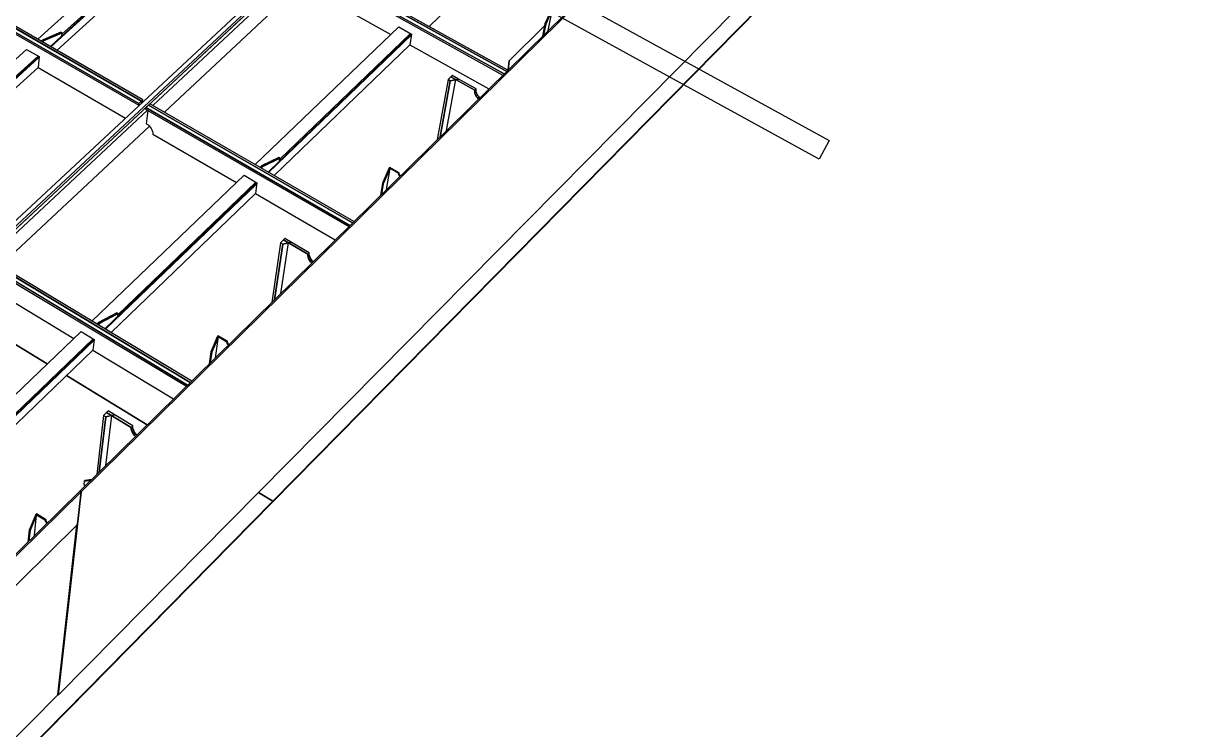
# Model space of a CAD drawing. Header units: millimetres. Extents: x 149544 to 197467, y -3118 to 25363.
# Drawn here: x 193917 to 196113, y 1939 to 3253 of the extents above; entities that cross this region are included whole.
import ezdxf

# ---------------------------------------------------------------- set-up
doc = ezdxf.new("R2010")
doc.units = ezdxf.units.MM
doc.header["$MEASUREMENT"] = 0

msp = doc.modelspace()

# ---------------------------------------------------------------- linework, layer by layer
at = {"color": 0, "linetype": 'Continuous'}
for p, q in [((191526.9, 654.7), (194646.1, 3564.6)), ((194577.4, 3515.4), (191516.2, 663.5)), ((194575.6, 3503.8), (191523.3, 657.6)), ((194215, 3469.9), (193943.8, 3224.1)), ((193967, 3210.8), (194237.9, 3457.2)), ((194237.9, 3457.2), (193967, 3210.8)), ((194237.9, 3457.2), (193967, 3210.8)), ((193967, 3210.8), (194237.9, 3457.2)), ((193968, 3210.2), (194237.7, 3455.4)), ((194235.9, 3458.3), (193988.5, 3233.3)), ((194136.8, 3109), (193570.5, 3436.1)), ((193979.4, 3203.6), (194235.4, 3436.9)), ((194671.9, 3247.9), (194830.3, 3400.5)), ((194157.6, 3100.7), (194438.9, 3363.3)), ((194435.3, 3365.3), (194809.6, 3157.4)), ((194811.8, 3159.6), (194435.7, 3368.4)), ((194816.5, 3164.2), (194440.5, 3372.8)), ((194818.8, 3166.5), (194442.8, 3375)), ((194179.3, 3088.2), (194441.1, 3333.3)), ((194894, 3240.5), (194901.9, 3280.1)), ((194887.7, 3252.8), (194883.2, 3229.8)), ((194615.7, 3247), (194348.3, 2990.6)), ((194372.4, 2976.7), (194639.6, 3233.7)), ((194639.6, 3233.7), (194372.4, 2976.7)), ((194639.6, 3233.7), (194372.4, 2976.7)), ((194372.4, 2976.7), (194639.6, 3233.7)), ((194373.3, 2976.1), (194639.3, 3232)), ((194637.5, 3234.9), (194393.9, 3000.5)), ((194615.7, 3247), (194639.6, 3233.7)), ((194639.6, 3233.7), (194636.2, 3213.5)), ((194637.5, 3234.9), (194639.6, 3233.7)), ((194639.6, 3233.7), (194639.3, 3232)), ((193952.7, 3219), (193955.6, 3221.7)), ((194383.6, 2970.2), (194636.2, 3213.5)), ((194636.2, 3213.5), (194783.2, 3131.5)), ((193922.8, 3205.1), (193636.1, 2945.2)), ((193659.4, 2931.1), (193945.9, 3191.7)), ((193945.9, 3191.7), (193659.4, 2931.1)), ((193945.9, 3191.7), (193659.4, 2931.1)), ((193659.4, 2931.1), (193945.9, 3191.7)), ((193660.5, 2930.5), (193945.8, 3189.9)), ((193944, 3192.8), (193683.6, 2956.1)), ((193922.8, 3205.1), (193945.9, 3191.7)), ((193944, 3192.8), (193945.9, 3191.7)), ((193945.9, 3191.7), (193944, 3171.4)), ((193945.9, 3191.7), (193945.8, 3189.9)), ((193671.9, 2923.6), (193944, 3171.4)), ((193944, 3171.4), (194106.9, 3077)), ((194704.5, 3054), (194721.6, 3148.8)), ((194136.4, 3105.2), (194136.3, 3104.4)), ((194136.7, 3104.8), (194136.4, 3105.2)), ((194138.8, 3107.5), (194139.3, 3111.3)), ((194144.7, 3096.9), (194144.3, 3093.8)), ((194144.7, 3096.9), (194144.3, 3093.8)), ((194524.7, 2877.2), (194144.7, 3096.9)), ((194529.6, 2882.1), (194149.7, 3101.5)), ((194532.1, 2884.5), (194152.2, 3103.8)), ((193851.9, 2815.2), (194148, 3091.7)), ((194144.3, 3093.8), (194522.6, 2875.1)), ((194148.5, 3091.4), (194145.6, 3066.8)), ((193873.8, 2802), (194151.5, 3062.1)), ((194327.5, 2970.7), (194044.3, 2699.3)), ((194327.5, 2970.7), (194351.6, 2956.7)), ((194359.4, 2984.2), (194362.3, 2986.9)), ((194592.7, 2944.1), (194599.4, 2983.5)), ((194068.7, 2684.6), (194351.6, 2956.7)), ((194351.6, 2956.7), (194068.7, 2684.6)), ((194351.6, 2956.7), (194068.7, 2684.6)), ((194068.7, 2684.6), (194351.6, 2956.7)), ((194069.7, 2684), (194351.4, 2955)), ((194349.6, 2957.9), (194092.9, 2711.1)), ((194351.6, 2956.7), (194348.8, 2936.6)), ((194349.6, 2957.9), (194351.6, 2956.7)), ((194351.6, 2956.7), (194351.4, 2955)), ((194585.3, 2955.9), (194581.4, 2933)), ((194080.1, 2677.8), (194348.8, 2936.6)), ((194348.8, 2936.6), (194497.4, 2850.4)), ((194396.1, 2750.8), (194410.3, 2844.8)), ((194227.5, 2584.9), (193843.7, 2816.1)), ((194230.1, 2587.5), (193846.3, 2818.5)), ((193838.2, 2808.1), (194220.2, 2577.8)), ((194222.3, 2579.8), (193838.5, 2811.2)), ((193961.1, 2619.5), (193790.1, 2723.7)), ((193790.1, 2723.7), (193961.1, 2619.5)), ((193961.1, 2619.5), (193790.1, 2723.7)), ((194024.1, 2679.9), (193724, 2392.2)), ((194024.1, 2679.9), (194048.5, 2665.2)), ((194055.6, 2692.5), (194058.9, 2695.6)), ((193748.6, 2376.7), (194048.5, 2665.2)), ((194048.5, 2665.2), (193748.6, 2376.7)), ((194048.5, 2665.2), (193748.6, 2376.7)), ((193748.6, 2376.7), (194048.5, 2665.2)), ((193749.6, 2376.1), (194048.3, 2663.5)), ((194046.4, 2666.5), (193775.6, 2406.1)), ((194048.5, 2665.2), (194046.3, 2645.2)), ((194046.4, 2666.5), (194048.5, 2665.2)), ((194048.5, 2665.2), (194048.3, 2663.5)), ((194274.4, 2631), (194279.8, 2670.1)), ((193760.1, 2369.5), (194046.3, 2645.2)), ((194046.3, 2645.2), (194196.5, 2554.4)), ((194265.8, 2642.1), (194262.6, 2619.5)), ((194147.3, 2506.1), (193996.9, 2597.7)), ((193996.9, 2597.7), (194147.3, 2506.1)), ((194147.3, 2506.1), (193996.9, 2597.7)), ((194070.2, 2430.2), (194081.2, 2523.4)), ((194029.6, 2394.9), (194032.5, 2393.1)), ((193937.5, 2299.8), (193941.5, 2338.4)), ((193927.6, 2310.1), (193925.3, 2287.7)), ((193980.9, 2003.4), (194016.5, 2319.8))]:
    msp.add_line(p, q, dxfattribs=at)
at = {"color": 7}
msp.add_lwpolyline([(195417, 3035.5), (195398.1, 3001), (193405.6, 4095.6), (193424.5, 4130.1)], close=True, dxfattribs=at)
at = {"color": 0, "linetype": 'Continuous'}
for points in [[(194354.3, 2380.1), (194381.1, 2363.7), (196113.5, 4123.7), (196088, 4135.8)], [(194381.1, 2363.7), (194380.8, 2362), (196113, 4121.9), (196113.5, 4123.7), (194381.1, 2363.7)], [(195508.2, 3841.3), (194024.3, 2381.3), (193981.6, 2002.9), (194354.3, 2380.1), (195410.4, 3449), (195417.3, 3476.8), (195407.6, 3470), (195402.4, 3472.7), (195403.2, 3484.5), (195468.4, 3747.8), (195475.2, 3766.2), (195486.1, 3785.6), (195498.1, 3800.6), (195508.2, 3841.3)], [(195506, 3842.4), (194021.9, 2382.8), (194024.3, 2381.3), (195508.2, 3841.3), (195506, 3842.4)], [(191526.9, 654.7), (194646.1, 3564.6), (194644.4, 3565.5)], [(194629.3, 3509.5), (194629.8, 3511.9), (194630.7, 3514.6), (194631.9, 3517.4), (194633.3, 3520.2), (194634.9, 3522.9), (194636.7, 3525.5), (194638.5, 3527.7), (194640.3, 3529.6), (194646.1, 3564.6), (191526.9, 654.7)], [(194644.5, 3555.3), (194646.1, 3564.6), (191526.9, 654.7)], [(193565.4, 3431.7), (193565.3, 3428.6), (194131.5, 3101.2), (194131.8, 3104.3), (193565.4, 3431.7)], [(193573, 3438.3), (193565.4, 3431.7), (194131.8, 3104.3), (194139.3, 3111.3), (193573, 3438.3)], [(194139.3, 3111.3), (193573, 3438.3), (193570.5, 3436.1), (194136.8, 3109), (194139.3, 3111.3)], [(194818.8, 3166.5), (194442.8, 3375), (194435.7, 3368.4), (194811.8, 3159.6)], [(194442.8, 3375), (194440.5, 3372.8), (194816.5, 3164.2)], [(194435.4, 3337.9), (194437.9, 3336.2), (194440.4, 3334.2), (194442.5, 3331.8), (194444.3, 3329.2), (194445.7, 3326.6), (194446.7, 3323.9), (194447.1, 3321.3), (194447.1, 3318.9), (194601.1, 3233)], [(194902.8, 3281), (194901.9, 3280.1), (194889.2, 3252), (194885.2, 3231.8)], [(194900.4, 3280.9), (194887.7, 3252.8), (194889.2, 3252), (194901.9, 3280.1), (194900.4, 3280.9)], [(194885.2, 3231.8), (194889.2, 3252), (194887.7, 3252.8)], [(193967, 3210.8), (193988.2, 3230.1), (193988.8, 3235.9), (193955.6, 3221.7), (193952.7, 3219)], [(193988.8, 3235.9), (193986.8, 3237), (193953.6, 3222.8), (193955.6, 3221.7), (193988.8, 3235.9)], [(194886.9, 3248.8), (194821, 3184), (194819.4, 3167.1)], [(193955.6, 3221.7), (193953.6, 3222.8), (193950.7, 3220.2)], [(194821.4, 3169), (194821.4, 3169), (194818.8, 3166.5)], [(194819.4, 3167.1), (194821, 3184), (194820.7, 3182.3), (194819.3, 3167)], [(194821.4, 3169.1), (194821.4, 3169), (194821.4, 3169)], [(194692.5, 3042.2), (194711.3, 3146.8), (194707.3, 3149.1), (194687.2, 3037.1)], [(194726.8, 3149.8), (194711.3, 3146.8), (194692.5, 3042.2)], [(194714.9, 3156.4), (194707.3, 3149.1), (194711.3, 3146.8), (194726.8, 3149.8), (194714.9, 3156.4)], [(194759.7, 3131.4), (194714.9, 3156.4), (194712.3, 3154), (194757.2, 3129), (194759.7, 3131.4)], [(194764, 3112.6), (194761.9, 3114.9), (194759.9, 3117.7), (194758.4, 3120.6), (194757.4, 3123.6), (194757, 3126.4), (194757.2, 3129), (194712.3, 3154)], [(194759.5, 3128.8), (194759.7, 3131.4), (194757.2, 3129), (194757, 3126.4), (194759.5, 3128.8)], [(194759.9, 3126), (194759.5, 3128.8), (194757, 3126.4), (194757.4, 3123.6), (194759.9, 3126)], [(194760.9, 3123.1), (194759.9, 3126), (194757.4, 3123.6), (194758.4, 3120.6), (194760.9, 3123.1)], [(194762.4, 3120.2), (194760.9, 3123.1), (194758.4, 3120.6), (194759.9, 3117.7), (194762.4, 3120.2)], [(194764.4, 3117.4), (194762.4, 3120.2), (194759.9, 3117.7), (194761.9, 3114.9), (194764.4, 3117.4)], [(194139.3, 3111.3), (194131.8, 3104.3), (194131.5, 3101.2), (194133.1, 3101.4)], [(194138.8, 3107.5), (194139.3, 3111.3), (194136.8, 3109), (194136.4, 3105.2), (194138.8, 3107.5)], [(194139.2, 3107.1), (194138.8, 3107.5), (194136.4, 3105.2), (194136.7, 3104.8)], [(194532.1, 2884.5), (194152.2, 3103.8), (194144.7, 3096.9), (194524.7, 2877.2)], [(194152.2, 3103.8), (194149.7, 3101.5), (194529.6, 2882.1)], [(194766.5, 3115.1), (194764.4, 3117.4), (194761.9, 3114.9), (194764, 3112.6)], [(194145.6, 3066.8), (194148.2, 3065.1), (194150.7, 3062.9), (194152.9, 3060.5), (194154.8, 3057.9), (194156.2, 3055.2), (194157.2, 3052.5), (194157.7, 3049.9), (194157.7, 3047.5), (194313.4, 2957.2)], [(194362.3, 2986.9), (194360.2, 2988.1), (194357.4, 2985.4)], [(194372.4, 2976.7), (194393.3, 2996.8), (194394.2, 3002.6), (194362.3, 2986.9), (194359.4, 2984.2)], [(194394.2, 3002.6), (194392.1, 3003.8), (194360.2, 2988.1), (194362.3, 2986.9), (194394.2, 3002.6)], [(194600.4, 2984.5), (194599.4, 2983.5), (194586.8, 2955), (194583.4, 2935)], [(194597.9, 2984.3), (194585.3, 2955.9), (194586.8, 2955), (194599.4, 2983.5), (194597.9, 2984.3)], [(194598.9, 2985.3), (194597.9, 2984.3), (194599.4, 2983.5), (194600.4, 2984.5), (194598.9, 2985.3)], [(194616.2, 2975.5), (194598.9, 2985.3), (194597.9, 2984.3), (194615.2, 2974.5), (194616.2, 2975.5)], [(194617.7, 2968.7), (194616.9, 2969.5), (194616.2, 2970.5), (194615.7, 2971.5), (194615.3, 2972.6), (194615.2, 2973.5), (194615.2, 2974.5), (194597.9, 2984.3)], [(194616.2, 2974.6), (194616.2, 2975.5), (194615.2, 2974.5), (194615.2, 2973.5), (194616.2, 2974.6)], [(194616.4, 2973.6), (194616.2, 2974.6), (194615.2, 2973.5), (194615.3, 2972.6), (194616.4, 2973.6)], [(194616.7, 2972.5), (194616.4, 2973.6), (194615.3, 2972.6), (194615.7, 2971.5), (194616.7, 2972.5)], [(194617.3, 2971.5), (194616.7, 2972.5), (194615.7, 2971.5), (194616.2, 2970.5), (194617.3, 2971.5)], [(194618, 2970.5), (194617.3, 2971.5), (194616.2, 2970.5), (194616.9, 2969.5), (194618, 2970.5)], [(194618.7, 2969.7), (194618, 2970.5), (194616.9, 2969.5), (194617.7, 2968.7)], [(194583.4, 2935), (194586.8, 2955), (194585.3, 2955.9)], [(194384.1, 2738.9), (194399.6, 2842.7), (194395.6, 2845.1), (194379, 2733.9)], [(194415.7, 2845.9), (194399.6, 2842.7), (194384.1, 2738.9)], [(194403.6, 2852.9), (194395.6, 2845.1), (194399.6, 2842.7), (194415.7, 2845.9), (194403.6, 2852.9)], [(194448.9, 2826.5), (194403.6, 2852.9), (194400.9, 2850.3), (194446.3, 2823.9), (194448.9, 2826.5)], [(194453.6, 2807.3), (194451.4, 2809.6), (194449.4, 2812.5), (194447.8, 2815.5), (194446.7, 2818.4), (194446.2, 2821.3), (194446.3, 2823.9), (194400.9, 2850.3)], [(194230.1, 2587.5), (193846.3, 2818.5), (193838.5, 2811.2), (194222.3, 2579.8)], [(193846.3, 2818.5), (193843.7, 2816.1), (194227.5, 2584.9)], [(194448.9, 2823.9), (194448.9, 2826.5), (194446.3, 2823.9), (194446.2, 2821.3), (194448.9, 2823.9)], [(194449.4, 2821.1), (194448.9, 2823.9), (194446.2, 2821.3), (194446.7, 2818.4), (194449.4, 2821.1)], [(194450.4, 2818.1), (194449.4, 2821.1), (194446.7, 2818.4), (194447.8, 2815.5), (194450.4, 2818.1)], [(194452, 2815.1), (194450.4, 2818.1), (194447.8, 2815.5), (194449.4, 2812.5), (194452, 2815.1)], [(194454.1, 2812.3), (194452, 2815.1), (194449.4, 2812.5), (194451.4, 2809.6), (194454.1, 2812.3)], [(194456.2, 2809.9), (194454.1, 2812.3), (194451.4, 2809.6), (194453.6, 2807.3)], [(193840.8, 2781.6), (193843.4, 2779.8), (193845.9, 2777.6), (193848.2, 2775.1), (193850.1, 2772.4), (193851.7, 2769.7), (193852.7, 2766.9), (193853.3, 2764.3), (193853.4, 2761.9), (194010.5, 2666.9)], [(194068.7, 2684.6), (194092.4, 2707.4), (194093.1, 2713.2), (194058.9, 2695.6), (194055.6, 2692.5)], [(194093.1, 2713.2), (194091, 2714.4), (194056.8, 2696.9), (194058.9, 2695.6), (194093.1, 2713.2)], [(194058.9, 2695.6), (194056.8, 2696.9), (194053.5, 2693.8)], [(194280.9, 2671.1), (194279.8, 2670.1), (194267.3, 2641.2), (194264.5, 2621.4)], [(194278.3, 2671), (194265.8, 2642.1), (194267.3, 2641.2), (194279.8, 2670.1), (194278.3, 2671)], [(194279.4, 2672), (194278.3, 2671), (194279.8, 2670.1), (194280.9, 2671.1), (194279.4, 2672)], [(194296.9, 2661.6), (194279.4, 2672), (194278.3, 2671), (194295.8, 2660.5), (194296.9, 2661.6)], [(194298.4, 2654.7), (194297.6, 2655.5), (194296.9, 2656.5), (194296.3, 2657.6), (194296, 2658.6), (194295.8, 2659.6), (194295.8, 2660.5), (194278.3, 2671)], [(194296.9, 2660.7), (194296.9, 2661.6), (194295.8, 2660.5), (194295.8, 2659.6), (194296.9, 2660.7)], [(194297, 2659.7), (194296.9, 2660.7), (194295.8, 2659.6), (194296, 2658.6), (194297, 2659.7)], [(194297.4, 2658.7), (194297, 2659.7), (194296, 2658.6), (194296.3, 2657.6), (194297.4, 2658.7)], [(194298, 2657.6), (194297.4, 2658.7), (194296.3, 2657.6), (194296.9, 2656.5), (194298, 2657.6)], [(194298.7, 2656.6), (194298, 2657.6), (194296.9, 2656.5), (194297.6, 2655.5), (194298.7, 2656.6)], [(194264.5, 2621.4), (194267.3, 2641.2), (194265.8, 2642.1)], [(194299.5, 2655.8), (194298.7, 2656.6), (194297.6, 2655.5), (194298.4, 2654.7)], [(194074.5, 2531.9), (194066, 2523.7), (194070.1, 2521.2), (194086.7, 2524.5), (194074.5, 2531.9)], [(194120.3, 2504), (194074.5, 2531.9), (194071.7, 2529.2), (194117.5, 2501.2), (194120.3, 2504)], [(194125.3, 2484.4), (194123.1, 2486.9), (194120.9, 2489.8), (194119.3, 2492.8), (194118.1, 2495.8), (194117.5, 2498.6), (194117.5, 2501.2), (194071.7, 2529.2)], [(194058.1, 2418.4), (194070.1, 2521.2), (194066, 2523.7), (194053.3, 2413.6)], [(194086.7, 2524.5), (194070.1, 2521.2), (194058.1, 2418.4)], [(194120.3, 2501.4), (194120.3, 2504), (194117.5, 2501.2), (194117.5, 2498.6), (194120.3, 2501.4)], [(194120.9, 2498.6), (194120.3, 2501.4), (194117.5, 2498.6), (194118.1, 2495.8), (194120.9, 2498.6)], [(194122.1, 2495.6), (194120.9, 2498.6), (194118.1, 2495.8), (194119.3, 2492.8), (194122.1, 2495.6)], [(194123.8, 2492.6), (194122.1, 2495.6), (194119.3, 2492.8), (194120.9, 2489.8), (194123.8, 2492.6)], [(194125.9, 2489.6), (194123.8, 2492.6), (194120.9, 2489.8), (194123.1, 2486.9), (194125.9, 2489.6)], [(194128.1, 2487.2), (194125.9, 2489.6), (194123.1, 2486.9), (194125.3, 2484.4)], [(194042.3, 2402.8), (194030.2, 2400.9), (194029.6, 2394.9)], [(194044, 2404.4), (194031.9, 2402.5), (194030.2, 2400.9), (194042.3, 2402.8)], [(194021.9, 2382.8), (190981.1, -607.9), (190983.6, -610.2), (194024.3, 2381.3), (194021.9, 2382.8)], [(191036, -626), (194017.4, 2320.7), (194024.3, 2381.3), (190983.6, -610.2)], [(192059, 4.8), (194381.1, 2363.7), (194354.3, 2380.1)], [(193980.9, 2003.4), (193981.6, 2002.9), (194024.3, 2381.3), (194021.9, 2382.8)], [(194380.8, 2362), (194381.1, 2363.7), (194354.3, 2380.1)], [(192029.9, 29), (192059, 4.8), (192059.3, 3.3), (194380.8, 2362), (194381.1, 2363.7), (192059, 4.8)], [(193942.7, 2339.5), (193941.5, 2338.4), (193929.1, 2309.2), (193927.1, 2289.5)], [(193940, 2339.3), (193927.6, 2310.1), (193929.1, 2309.2), (193941.5, 2338.4), (193940, 2339.3)], [(193941.1, 2340.5), (193940, 2339.3), (193941.5, 2338.4), (193942.7, 2339.5), (193941.1, 2340.5)], [(193958.9, 2329.4), (193941.1, 2340.5), (193940, 2339.3), (193957.7, 2328.3), (193958.9, 2329.4)], [(193960.5, 2322.3), (193959.7, 2323.2), (193959, 2324.3), (193958.4, 2325.3), (193957.9, 2326.4), (193957.7, 2327.4), (193957.7, 2328.3), (193940, 2339.3)], [(193958.9, 2328.5), (193958.9, 2329.4), (193957.7, 2328.3), (193957.7, 2327.4), (193958.9, 2328.5)], [(193959.1, 2327.5), (193958.9, 2328.5), (193957.7, 2327.4), (193957.9, 2326.4), (193959.1, 2327.5)], [(193927.1, 2289.5), (193929.1, 2309.2), (193927.6, 2310.1)], [(193959.5, 2326.5), (193959.1, 2327.5), (193957.9, 2326.4), (193958.4, 2325.3), (193959.5, 2326.5)], [(193960.1, 2325.4), (193959.5, 2326.5), (193958.4, 2325.3), (193959, 2324.3), (193960.1, 2325.4)], [(193960.9, 2324.4), (193960.1, 2325.4), (193959, 2324.3), (193959.7, 2323.2), (193960.9, 2324.4)], [(193961.7, 2323.5), (193960.9, 2324.4), (193959.7, 2323.2), (193960.5, 2322.3)], [(191038.4, -623.6), (192029.9, 29), (193980.9, 2003.4)]]:
    msp.add_lwpolyline(points, dxfattribs=at)

doc.saveas('drawing.dxf')
